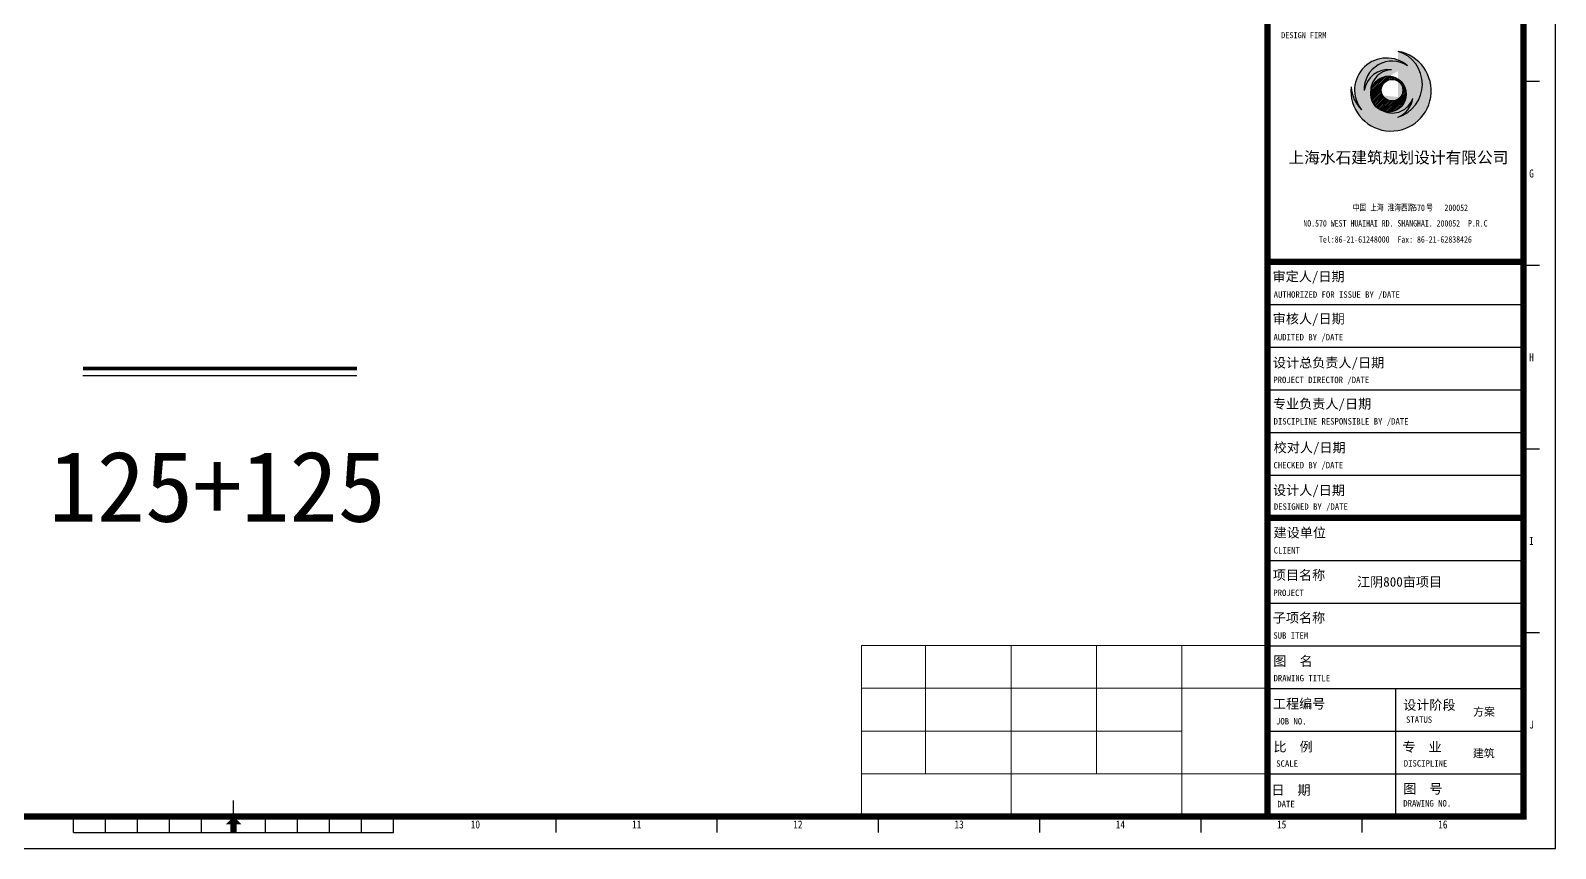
# Model space of a CAD drawing. Extents: x 65861 to 191729, y -16848 to 27649.
# Drawn here: x 156039 to 191729, y -16848 to 2298 of the extents above; entities that cross this region are included whole.
import ezdxf
from ezdxf.enums import TextEntityAlignment as Align

# ---------------------------------------------------------------- set-up
doc = ezdxf.new("R2010")
doc.units = 0
doc.header["$LTSCALE"] = 1000
doc.header["$MEASUREMENT"] = 0
for name, color, linetype in [('DIM_SYMB', 3, 'Continuous'), ('PUB_TEXT', 255, 'Continuous'), ('tk', 253, 'Continuous')]:
    doc.layers.add(name, color=color, linetype=linetype)
doc.layers.add('面积', color=190, linetype='Continuous', lineweight=5)
doc.styles.add('-黑体', font='SIMHEI.TTF', dxfattribs={"width": 0.8})
doc.styles.add('TKZ1', font='SIMHEI.TTF', dxfattribs={"width": 0.7})
doc.styles.add('图签栏', font='SimSun.ttf')

# ---------------------------------------------------------------- blocks, each defined once
blk = doc.blocks.new('图框')
h = blk.add_hatch(color=256)
edge = h.paths.add_edge_path()
edge.add_ellipse((-63198.89132230156, -481062.8301848472), major_axis=(686.1873595802477, 0.0002519820558798516), ratio=0.999999944120662, start_angle=93.06124685348692, end_angle=187.256203351148, ccw=False)
edge.add_ellipse((-63322.14726475385, -481142.4952029108), major_axis=(769.7612975816477, 0.0002526717898815502), ratio=0.9999999441207019, start_angle=83.53957312203578, end_angle=171.4355251698217)
edge.add_ellipse((-63213.18858947136, -480982.1901855072), major_axis=(871.3340613406044, 0.0001265233995570607), ratio=0.9999999441206711, start_angle=56.564432323090784, end_angle=183.0045078922729, ccw=False)
edge.add_ellipse((-63386.35543561447, -481010.4365496861), major_axis=(998.6799330282176, 0.0003055652425467749), ratio=0.9999999441205074, start_angle=49.14593904231483, end_angle=218.751491437475)
edge.add_ellipse((-63388.41762199988, -480847.0273942145), major_axis=(-1106.867709276404, 3.960571067520252e-05), ratio=0.9999999441206786, start_angle=363.2971515945455, end_angle=405.43010690265254, ccw=False)
edge.add_ellipse((-63246.03824705273, -481040.9451319556), major_axis=(-1254.197239876696, 4.75370377762712e-05), ratio=0.9999999441206591, start_angle=-5.961306013624971, end_angle=259.8615443652934)
edge.add_ellipse((-63339.72816052575, -480831.6991633777), major_axis=(-1072.504133674847, 0.0005054066073976968), ratio=0.9999999441206597, start_angle=106.44548197538589, end_angle=252.95012000845162, ccw=False)
edge.add_ellipse((-63305.74114743779, -481165.3944343481), major_axis=(745.4109778671724, 0.0001496878886853215), ratio=0.9999999441206635, start_angle=-68.79320245167486, end_angle=-8.26704924296801)
edge.add_ellipse((-63206.5817947633, -481059.2199518838), major_axis=(-673.2087035304776, 6.977402276282271e-05), ratio=0.9999999441205502, start_angle=65.44008753459377, end_angle=161.5231079414885, ccw=False)
edge.add_ellipse((-63325.52654682605, -481141.2696233086), major_axis=(-554.1177518067068, 2.205772325568627e-05), ratio=0.9999999441205891, start_angle=360.85108210312364, end_angle=433.122956071315, ccw=False)
h = blk.add_hatch()
h.set_pattern_fill('ANSI31', color=256, scale=6118.035339263164, style=0)
h.set_pattern_definition([(44.99999839917436, (-106270.3491086682, -472353.2115893961), (-27.03815162384955, 27.03815011297508), [])])
edge = h.paths.add_edge_path()
edge.add_ellipse((-63325.52654682607, -481141.269623309), major_axis=(-554.1177518059988, 0.0008757160820775005), ratio=0.9999999441206232, start_angle=180.0000905490963, end_angle=360.8511703713849)
edge.add_ellipse((-63325.52654682607, -481141.2696233085), major_axis=(554.117751797038, 0.003270690832428278), ratio=0.999999944120629, start_angle=180.8507416329044, end_angle=359.9996618105196)
edge = h.paths.add_edge_path(flags=16)
edge.add_ellipse((-63214.55316051236, -481016.9230374558), major_axis=(-337.4866681529027, 6.750754237095699e-05), ratio=0.9999999441206803, start_angle=180.0000114608897, end_angle=360.0000114608897, ccw=False)
edge.add_ellipse((-63214.55316051236, -481016.9230374558), major_axis=(337.4866681529159, 2.211112666347493e-05), ratio=0.9999999441206588, start_angle=179.9999962461501, end_angle=359.9999962461501, ccw=False)
for p, q in [((-58108.4793015235, -504711.2319678301), (-58108.4793015235, -445311.2319678301)), ((-58608.4793015235, -480751.2319678324), (-59108.4793015235, -480751.2319678324)), ((-58608.4793015235, -486491.2319678231), (-59108.4793015235, -486491.2319678231)), ((-67108.47933059823, -487711.2319672946), (-59108.47933032902, -487711.2319672946)), ((-67108.47933059823, -489044.5653006667), (-59108.47933032902, -489044.5653006667)), ((-67108.47933059823, -490377.8986340505), (-59108.47933032902, -490377.8986340505)), ((-67108.47933059823, -491711.2319674226), (-59108.47933032902, -491711.2319674226)), ((-58608.4793015235, -492231.2319678254), (-59108.4793015235, -492231.2319678254)), ((-67108.47933059823, -493044.5653008064), (-59108.47933032902, -493044.5653008064)), ((-67108.47933059823, -495711.2319675623), (-59108.47933032902, -495711.2319675623)), ((-67108.47933059823, -497044.5653009345), (-59108.47933032902, -497044.5653009345)), ((-58608.4793015235, -497971.2319678278), (-59108.4793015235, -497971.2319678278)), ((-67108.47933059823, -498377.8986343183), (-59108.47933032902, -498377.8986343183)), ((-67108.47930179271, -499711.2319676904), (-59108.4793015235, -499711.2319676904)), ((-63108.47930165738, -499711.2319676904), (-63108.47930165738, -503711.2319678301)), ((-67108.47930179271, -501044.5653010742), (-59108.4793015235, -501044.5653010742)), ((-67108.47930179271, -502377.8986344463), (-59108.4793015235, -502377.8986344463)), ((-99408.4793015235, -503711.2319678301), (-99408.4793015235, -503211.2319678301)), ((-104408.4793015235, -504211.2319678301), (-104408.4793015235, -503711.2319678301)), ((-103408.4793015235, -504211.2319678301), (-103408.4793015235, -503711.2319678301)), ((-102408.4793015235, -504211.2319678301), (-102408.4793015235, -503711.2319678301)), ((-101408.4793015235, -504211.2319678301), (-101408.4793015235, -503711.2319678301)), ((-100408.4793015235, -504211.2319678301), (-100408.4793015235, -503711.2319678301)), ((-98408.4793015235, -504211.2319678301), (-98408.4793015235, -503711.2319678301)), ((-97408.4793015235, -504211.2319678301), (-97408.4793015235, -503711.2319678301)), ((-96408.4793015235, -504211.2319678301), (-96408.4793015235, -503711.2319678301)), ((-95408.4793015235, -504211.2319678301), (-95408.4793015235, -503711.2319678301)), ((-94408.4793015235, -504211.2319678301), (-94408.4793015235, -503711.2319678301)), ((-89333.4793015235, -504211.2319678301), (-89333.4793015235, -503711.2319678301)), ((-84295.9793015235, -504211.2319678301), (-84295.9793015235, -503711.2319678301)), ((-79258.4793015235, -504211.2319678301), (-79258.4793015235, -503711.2319678301)), ((-74220.9793015235, -504211.2319678301), (-74220.9793015235, -503711.2319678301)), ((-69183.4793015235, -504211.2319678301), (-69183.4793015235, -503711.2319678301)), ((-64145.9793015235, -504211.2319678301), (-64145.9793015235, -503711.2319678301)), ((-104408.4793015235, -504211.2319678301), (-94408.4793015235, -504211.2319678301)), ((-142208.4793015235, -504711.2319678301), (-58108.4793015235, -504711.2319678301))]:
    blk.add_line(p, q)
at = {"const_width": 200}
blk.add_lwpolyline([(-59108.4793015235, -446311.2319678301), (-139708.4793015235, -446311.2319678301), (-139708.4793015235, -503711.2319678301), (-59108.4793015235, -503711.2319678301)], close=True, dxfattribs=at)
for points in [[(-67108.4793017898, -446311.2319678301), (-67108.4793017898, -503711.2319678301)], [(-67108.47933057786, -486377.8986339108), (-59108.47931591389, -486377.8986339108)], [(-67108.47933057786, -486377.8986339108), (-59108.47933030865, -486377.8986339108)], [(-67108.47933057786, -494377.8986341786), (-59108.47933030865, -494377.8986341786)], [(-99408.4793015235, -503961.2319678301), (-99408.4793015235, -504211.2319678301)]]:
    blk.add_lwpolyline(points, dxfattribs=at)
for centre, major_axis, ratio, start_param, end_param in [((-63246.03824705275, -481040.9451319556), (1254.197239876699, 0.0001086366877863104), 0.9999999441206447, 3.037548111412133, 7.677032077560659), ((-63386.3554356145, -481010.4365496861), (-998.6799330281581, 9.387587474355993e-05), 0.9999999441207753, 3.999351503831551, 6.959526822790833), ((-63213.18858947137, -480982.1901855071), (871.3340613405969, 0.0001152992946774531), 0.9999999441206069, 0.98723559644095, 3.194031221593431), ((-63339.72816052576, -480831.6991633777), (-1072.504133674786, 0.0006211344117902742), 0.9999999441206439, 1.857824242247009, 4.414812545366622), ((-63322.14726475385, -481142.4952029108), (-769.7612975816811, 0.000119634404188447), 0.9999999441206349, 4.599633743944286, 6.13370750635298), ((-63198.89132230156, -481062.8301848472), (686.187359580287, 6.119737336876535e-05), 0.999999944120666, 1.624225441640379, 3.268237571297689), ((-63325.52654682605, -481141.2696233086), (-554.117751806588, 0.0003696503855588526), 0.9999999441206686, 1.27623696952599, 6.298040119374489), ((-63325.52654682605, -481141.2696233086), (554.1177518065821, 0.000370683764682504), 0.9999999441206108, -6.689621188105122e-07, 6.283184638217468), ((-63214.55316051233, -481016.9230374558), (-337.4866681521358, 0.0007222914789051384), 0.9999999441206803, 3.141594793797355, 9.424780100976943), ((-63388.4176219999, -480847.0273942145), (1106.867709276277, 0.0005099084575468418), 0.9999999441206225, 3.199138308393105, 3.934497102115288), ((-63206.58179476329, -481059.2199518838), (673.2087035304663, 7.326343151102614e-05), 0.9999999441206102, 4.283737431390662, 5.960702492751871), ((-63305.74114743778, -481165.3944343481), (745.4109778671846, 0.0001121466697104845), 0.9999999441206149, -1.200667835409747, -0.1442871783511055)]:
    blk.add_ellipse(centre, major_axis=major_axis, ratio=ratio, start_param=start_param, end_param=end_param)
blk.add_solid([(-99658.4793015235, -503961.2319678301), (-99158.4793015235, -503961.2319678301), (-99408.4793015235, -503711.2319678301)])
for s, height, style, p in [('DESIGN FIRM', 188.5521885585322, '图签栏', (-66679.26151798284, -479393.1418418651)), ('审定人/日期', 300, '图签栏', (-66948.27774540146, -486989.1593815992)), ('AUTHORIZED FOR ISSUE BY /DATE', 200, '图签栏', (-66913.6363566865, -487503.388939891)), ('审核人/日期', 300, '图签栏', (-66942.91169214968, -488308.7335749529)), ('AUDITED BY /DATE', 200, '图签栏', (-66920.22284654932, -488835.3324068477)), ('设计总负责人/日期', 300, '图签栏', (-66936.82394671315, -489681.1095932033)), ('PROJECT DIRECTOR /DATE', 200, '图签栏', (-66924.07349703254, -490169.1474672523)), ('专业负责人/日期', 300, '图签栏', (-66936.02302053888, -490967.5087660551)), ('DISCIPLINE RESPONSIBLE BY /DATE', 200, '图签栏', (-66916.74938082989, -491464.939117129)), ('校对人/日期', 300, '图签栏', (-66912.74128928463, -492333.2611687016)), ('CHECKED BY /DATE', 200, '图签栏', (-66918.33457801232, -492833.7361104554)), ('设计人/日期', 300, '图签栏', (-66934.39392986594, -493666.5945020737)), ('DESIGNED BY /DATE', 200, '图签栏', (-66907.50860452946, -494128.4541835194)), ('建设单位', 300, '图签栏', (-66915.59534557865, -494991.612225282)), ('CLIENT', 200, '图签栏', (-66911.56190543671, -495494.5424539619)), ('项目名称', 300, '图签栏', (-66939.81465745575, -496318.075760908)), ('江阴800亩项目', 300, 'TKZ1', (-64309.92385912137, -496529.3718146039)), ('PROJECT', 200, '图签栏', (-66923.94780677251, -496821.1665692041)), ('子项名称', 300, '图签栏', (-66939.81465745575, -497651.4090942917)), ('SUB ITEM', 200, '图签栏', (-66923.94780677251, -498154.4999025878)), ('图  名', 300, '图签栏', (-66923.1804520995, -499004.8238154966)), ('DRAWING TITLE', 200, '图签栏', (-66917.80380022948, -499486.7803390836)), ('工程编号', 300, '图签栏', (-66937.68320785431, -500337.3886692687)), ('设计阶段', 300, '图签栏', (-62868.05829869819, -500376.4061282971)), ('JOB NO.', 200, '图签栏', (-66839.42168247569, -500836.0009709257)), ('STATUS', 200, '图签栏', (-62778.93647980355, -500784.2413943959)), ('方案', 250, 'TKZ1', (-60683.61072886162, -500564.8319540527)), ('比  例', 300, '图签栏', (-66918.96501948332, -501680.8800224448)), ('专  业', 300, '图签栏', (-62890.62330381395, -501686.147784593)), ('建筑', 250, 'TKZ1', (-60689.96318391306, -501860.0713808094)), ('SCALE', 200, '图签栏', (-66833.19688116436, -502156.6566152149)), ('DISCIPLINE', 200, '图签栏', (-62847.84954112084, -502151.8698865082)), ('日  期', 300, '图签栏', (-66982.71195406097, -503034.0708188363)), ('图  号', 300, '图签栏', (-62866.30143371123, -502993.9129102277)), ('DATE', 200, '图签栏', (-66800.02353548599, -503421.7317569535)), ('DRAWING NO.', 200, '图签栏', (-62864.00798676888, -503399.847093632))]:
    blk.add_text(s, height=height, dxfattribs=dict(style=style)).set_placement(p)
at = {"style": 'TKZ1'}
blk.add_text('上海水石建筑规划设计有限公司', height=360, dxfattribs=at).set_placement((-63016.35902398385, -483114.3538382254), align=Align.MIDDLE)
for s, height, width, p in [('G', 250, 0.85, (-58858.4793015235, -483621.2319678278)), ('中国 上海 淮海西路   号    ', 200, 0.75, (-62944.03445510662, -484677.8986339108)), ('570     200052 ', 200, 0.75, (-61637.40861527013, -484690.662814572)), ('NO.570 WEST HUAIHAI RD. SHANGHAI. 200052  P.R.C', 200, 0.75, (-63108.4806277967, -485177.8986339108)), ('Tel:86-21-61248000  Fax: 86-21-62838426', 200, 0.75, (-63108.4806277967, -485677.8986339108)), ('H', 250, 0.85, (-58858.4793015235, -489361.2319678301)), ('I', 250, 0.85, (-58858.4793015235, -495101.2319678324)), ('J', 250, 0.85, (-58858.4793015235, -500841.2319678231)), ('10', 250, 0.85, (-91852.2293015235, -503961.2319678301)), ('11', 250, 0.85, (-86814.7293015235, -503961.2319678301)), ('12', 250, 0.85, (-81777.2293015235, -503961.2319678301)), ('13', 250, 0.85, (-76739.7293015235, -503961.2319678301)), ('14', 250, 0.85, (-71702.2293015235, -503961.2319678301)), ('15', 250, 0.85, (-66664.7293015235, -503961.2319678301)), ('16', 250, 0.85, (-61627.2293015235, -503961.2319678301))]:
    blk.add_text(s, height=height, dxfattribs=dict(at, width=width)).set_placement(p, align=Align.MIDDLE)

msp = doc.modelspace()

# ---------------------------------------------------------------- linework, layer by layer
at = {"layer": 'DIM_SYMB', "const_width": 80.5}
msp.add_lwpolyline([(157266.9802451686, -5613.177262907877), (163679.5646333538, -5613.177262907877)], dxfattribs=at)
at = {"layer": 'DIM_SYMB'}
msp.add_lwpolyline([(157266.9802451686, -5774.177262907877), (163679.5646333538, -5774.177262907877)], dxfattribs=at)
at = {"layer": '面积', "color": 2}
for p, q in [((175487.233166445, -12099.02366287474), (184987.233166445, -12099.02366287474)), ((175487.233166445, -12099.02366287474), (175487.233166445, -16099.02366287474)), ((176987.233166445, -12099.02366287474), (176987.233166445, -15099.02366287474)), ((178987.233166445, -12099.02366287474), (178987.233166445, -16099.02366287474)), ((180987.233166445, -12099.02366287474), (180987.233166445, -15099.02366287474)), ((182987.233166445, -12099.02366287474), (182987.233166445, -16099.02366287474)), ((184987.233166445, -12099.02366287474), (184987.233166445, -16099.02366287474)), ((175487.233166445, -13099.02366287474), (184987.233166445, -13099.02366287474)), ((175487.233166445, -14099.02366287474), (182987.233166445, -14099.02366287474)), ((175487.233166445, -14099.02366287474), (182987.233166445, -14099.02366287474)), ((175487.233166445, -15099.02366287474), (184987.233166445, -15099.02366287474)), ((175487.233166445, -16099.02366287474), (182987.233166445, -16099.02366287474))]:
    msp.add_line(p, q, dxfattribs=at)

# ---------------------------------------------------------------- block references
at = {"layer": 'tk', "xscale": 0.7491082046180964, "yscale": 0.749108204501681, "zscale": 0.7491082045191118}
msp.add_blockref('图框', (235258.7456108595, 361235.1929038762), dxfattribs=at)

# ---------------------------------------------------------------- texts
at = {"layer": 'PUB_TEXT', "color": 7, "style": '-黑体'}
msp.add_text('125+125', height=1657.19696969697, dxfattribs=at).set_placement((160410.9181711629, -8373.051112430025), align=Align.MIDDLE_CENTER)

doc.saveas('drawing.dxf')
